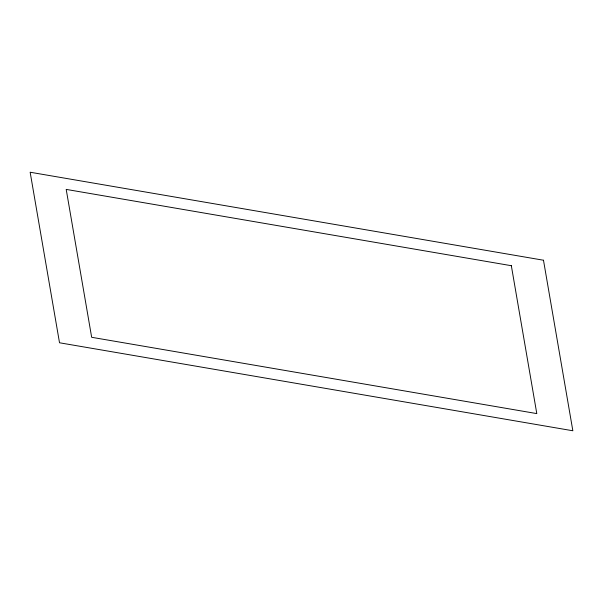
<?xml version="1.0" encoding="UTF-8"?>
<svg xmlns="http://www.w3.org/2000/svg" width="603" height="603" viewBox="0 0 603 603"><rect width="100%" height="100%" fill="white"/><g stroke="black" fill="none" stroke-linecap="round" stroke-linejoin="round"><path stroke-width="0.9" d="M543.484 260.225L30.15 172.232L59.516 342.775L572.85 430.768L543.484 260.225M511.336 265.704L66.202 189.402L91.664 337.296L536.798 413.598L511.336 265.704"/></g></svg>
